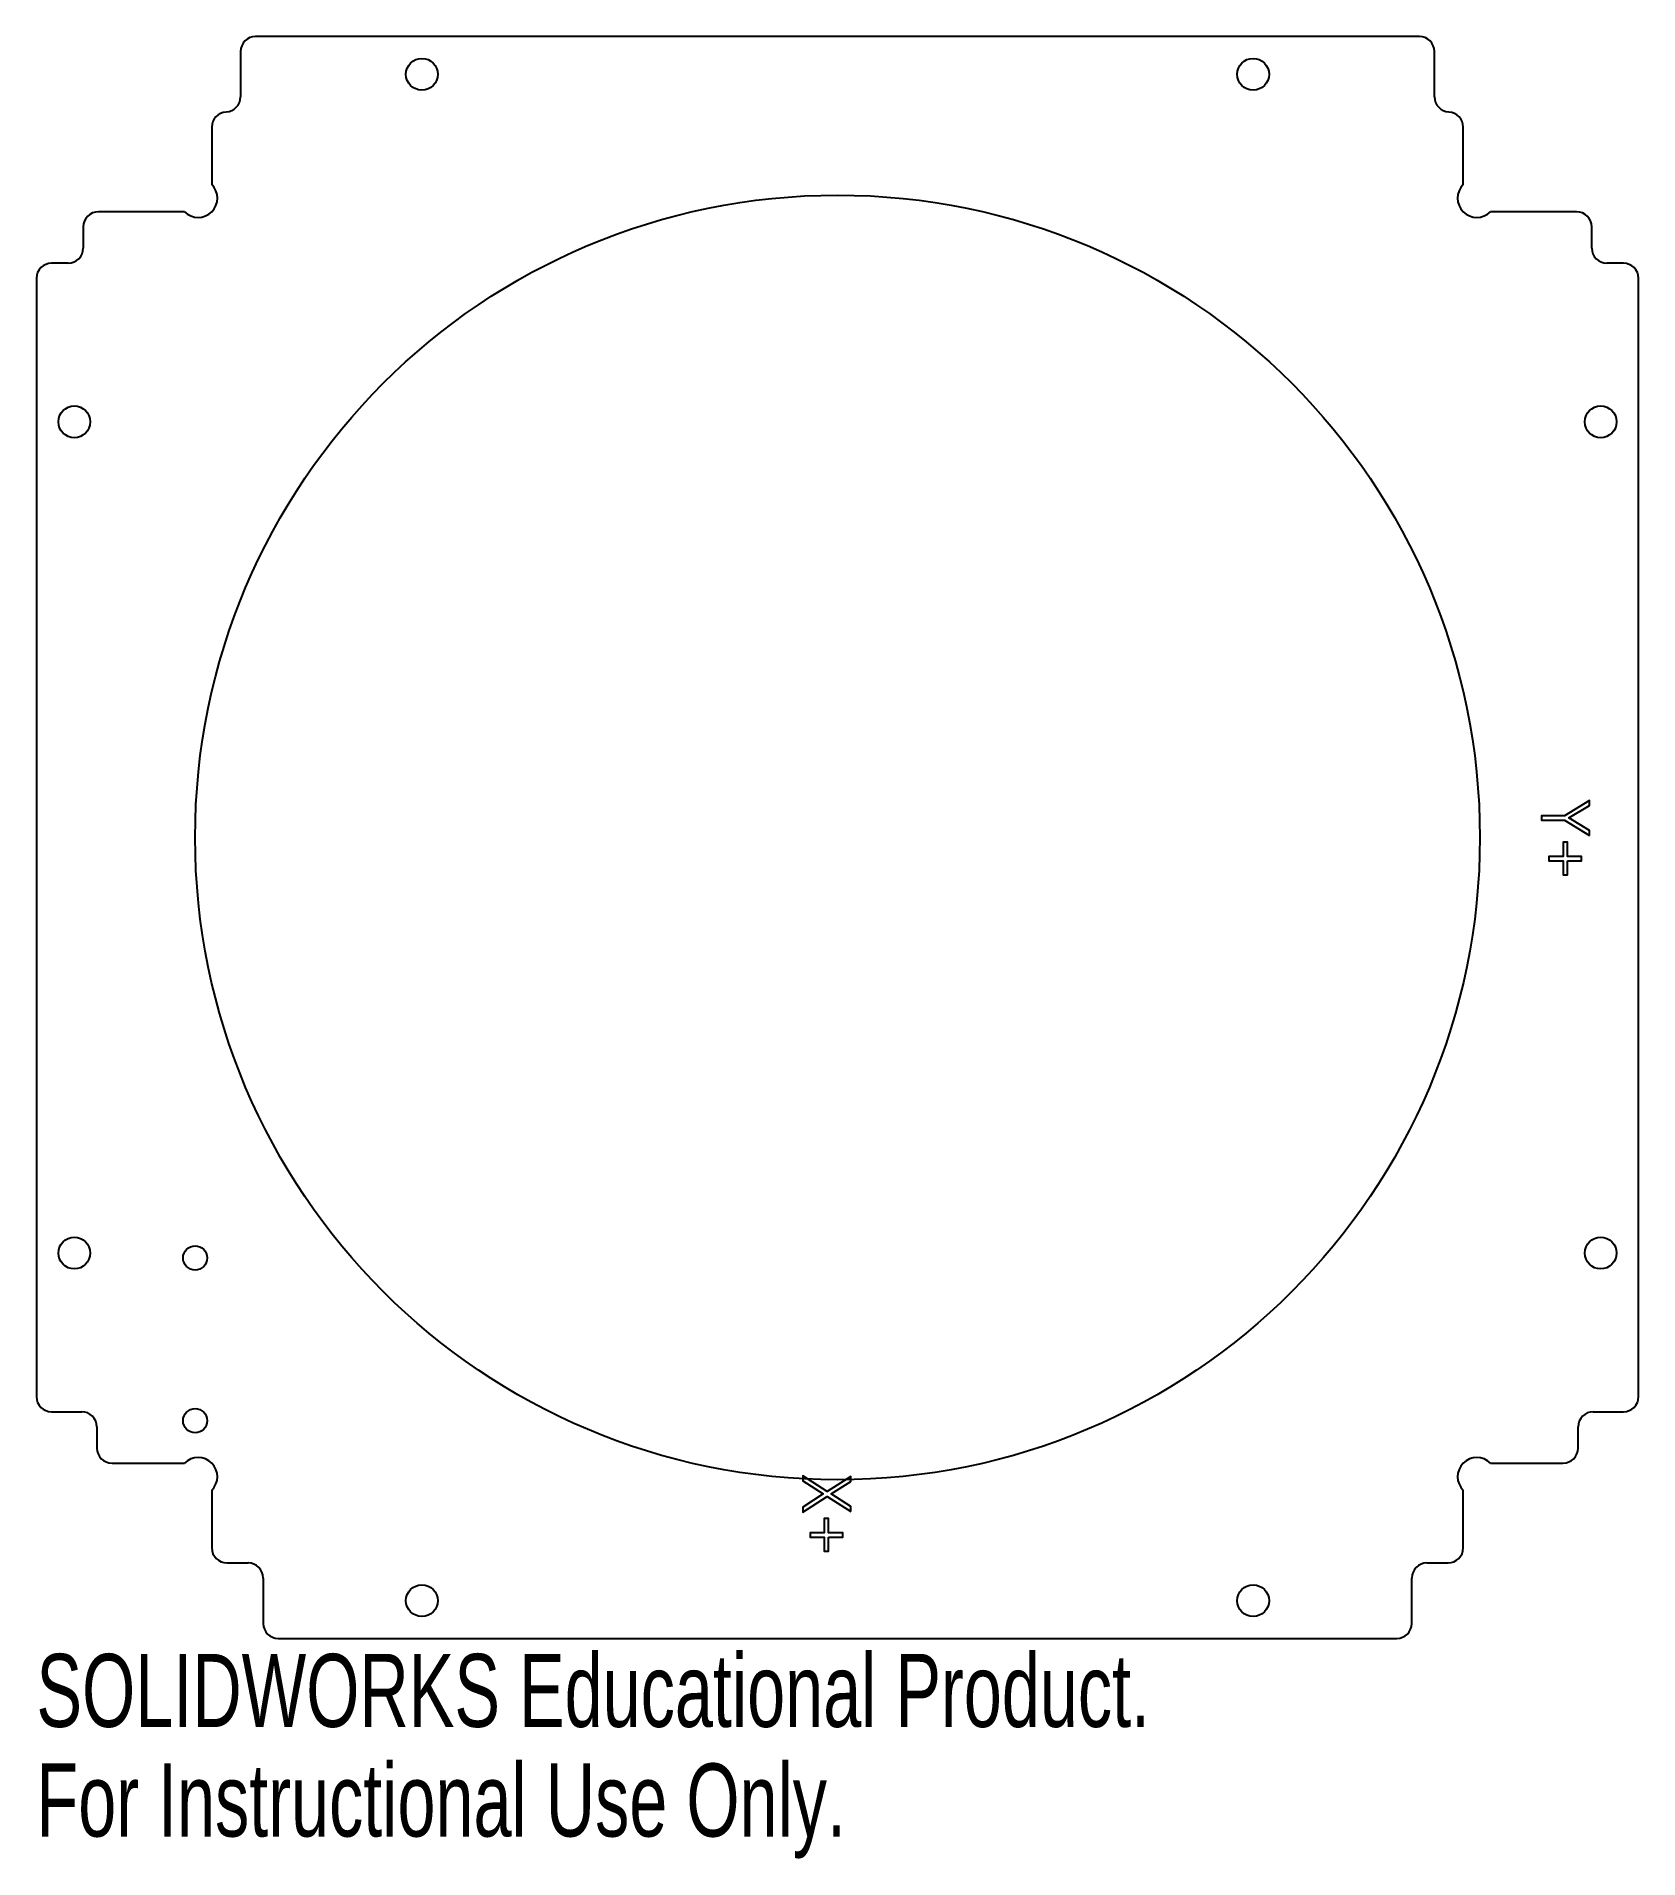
# Model space of a CAD drawing. Header units: millimetres. Extents: x -53 to 53, y -68 to 53.
import ezdxf

# ---------------------------------------------------------------- set-up
doc = ezdxf.new("R2010")
doc.units = ezdxf.units.MM
doc.styles.add('SLDTEXTSTYLE0', font='TXT', dxfattribs={"width": 0.7})

msp = doc.modelspace()

# ---------------------------------------------------------------- linework, layer by layer
at = {"color": 7, "linetype": 'Continuous', "lineweight": 25}
for p, q in [((-39.5, 52), (-39.5, 49)), ((38.5, 53), (-38.5, 53)), ((39.5, 49), (39.5, 52)), ((-41.4, 47), (-41.4, 43.2)), ((41.4, 43.2), (41.4, 47)), ((-43.2, 41.4), (-48.9, 41.4)), ((48.9, 41.4), (43.2, 41.4)), ((-49.9, 40.4), (-49.9, 39)), ((49.9, 39), (49.9, 40.4)), ((-50.9, 38), (-52, 38)), ((52, 38), (50.9, 38)), ((-53, 37), (-53, -37)), ((53, -37), (53, 37)), ((-52, -38), (-50, -38)), ((50, -38), (52, -38)), ((-49, -39), (-49, -40.4)), ((49, -40.4), (49, -39)), ((-48, -41.4), (-43.2, -41.4)), ((43.2, -41.4), (48, -41.4)), ((-41.4, -43.2), (-41.4, -47)), ((41.4, -47), (41.4, -43.2)), ((-40.4, -48), (-39, -48)), ((39, -48), (40.4, -48)), ((-38, -49), (-38, -52)), ((38, -52), (38, -49)), ((-37, -53), (37, -53))]:
    msp.add_line(p, q, dxfattribs=at)
at = {"color": 7, "linetype": 'Continuous', "flags": 128}
for points in [[(49.76, 0.13), (49.76, 0.46), (49.76, 0.46), (48.39, 1.29), (48.39, 1.29), (49.76, 2.12), (49.76, 2.12), (49.76, 2.45), (49.76, 2.45), (48.09, 1.43), (48.09, 1.43), (46.58, 1.43), (46.58, 1.43), (46.58, 1.15), (46.58, 1.15), (48.09, 1.15), (48.09, 1.15), (49.76, 0.13)], [(48.29, -1.54), (49.23, -1.54), (49.23, -1.54), (49.23, -1.25), (49.23, -1.25), (48.29, -1.25), (48.29, -1.25), (48.29, -0.32), (48.29, -0.32), (48.01, -0.32), (48.01, -0.32), (48.01, -1.25), (48.01, -1.25), (47.07, -1.25), (47.07, -1.25), (47.07, -1.54), (47.07, -1.54), (48.01, -1.54), (48.01, -1.54), (48.01, -2.47), (48.01, -2.47), (48.29, -2.47), (48.29, -2.47), (48.29, -1.54)], [(0.88, -44.6), (0.88, -44.27), (0.88, -44.27), (-0.42, -43.44), (-0.42, -43.44), (0.88, -42.61), (0.88, -42.61), (0.88, -42.28), (0.88, -42.28), (-0.68, -43.27), (-0.68, -43.27), (-2.3, -42.24), (-2.3, -42.24), (-2.3, -42.57), (-2.3, -42.57), (-0.94, -43.44), (-0.94, -43.44), (-2.3, -44.31), (-2.3, -44.31), (-2.3, -44.64), (-2.3, -44.64), (-0.68, -43.6), (-0.68, -43.6), (0.88, -44.6)], [(-0.59, -46.29), (0.35, -46.29), (0.35, -46.29), (0.35, -46), (0.35, -46), (-0.59, -46), (-0.59, -46), (-0.59, -45.07), (-0.59, -45.07), (-0.88, -45.07), (-0.88, -45.07), (-0.88, -46), (-0.88, -46), (-1.81, -46), (-1.81, -46), (-1.81, -46.29), (-1.81, -46.29), (-0.88, -46.29), (-0.88, -46.29), (-0.88, -47.22), (-0.88, -47.22), (-0.59, -47.22), (-0.59, -47.22), (-0.59, -46.29)]]:
    msp.add_lwpolyline(points, dxfattribs=at)
at = {"color": 7, "linetype": 'Continuous', "lineweight": 25}
for centre, radius in [((-27.5, 50.5), 1.05), ((27.5, 50.5), 1.05), ((0, 0), 42.5), ((-50.5, 27.5), 1.05), ((50.5, 27.5), 1.05), ((-50.5, -27.5), 1.05), ((50.5, -27.5), 1.05), ((-42.5, -27.82), 0.8), ((-42.5, -38.59), 0.8), ((-27.5, -50.5), 1.05), ((27.5, -50.5), 1.05)]:
    msp.add_circle(centre, radius, dxfattribs=at)
for centre, radius, start, end in [((-38.5, 52), 1, 90, 180), ((38.5, 52), 1, 0, 90), ((-40.5, 49), 1, 272.866, 0), ((40.5, 49), 1, 180, 267.134), ((-40.4, 47), 1, 92.866, 180), ((40.4, 47), 1, 0, 87.134), ((-42.3, 42.3), 1.27, 225, 45), ((42.3, 42.3), 1.27, 135, 315), ((-48.9, 40.4), 1, 90, 180), ((48.9, 40.4), 1, 0, 90), ((-50.9, 39), 1, 270, 0), ((50.9, 39), 1, 180, 270), ((-52, 37), 1, 90, 180), ((52, 37), 1, 0, 90), ((-52, -37), 1, 180, 270), ((52, -37), 1, 270, 0), ((-50, -39), 1, 0, 90), ((50, -39), 1, 90, 180), ((-48, -40.4), 1, 180, 270), ((48, -40.4), 1, 270, 0), ((-42.3, -42.3), 1.27, 315, 135), ((42.3, -42.3), 1.27, 45, 225), ((-40.4, -47), 1, 180, 270), ((40.4, -47), 1, 270, 0), ((-39, -49), 1, 0, 90), ((39, -49), 1, 90, 180), ((-37, -52), 1, 180, 270), ((37, -52), 1, 270, 0)]:
    msp.add_arc(centre, radius, start, end, dxfattribs=at)

# ---------------------------------------------------------------- texts
at = {"color": 7, "linetype": 'Continuous', "char_height": 4.8336, "attachment_point": 1, "style": 'SLDTEXTSTYLE0'}
for s, insert in [('SOLIDWORKS Educational Product.', (-53, -54.02)), ('For Instructional Use Only.', (-53, -61.27))]:
    msp.add_mtext(s, dxfattribs=dict(at, insert=insert))

doc.saveas('drawing.dxf')
